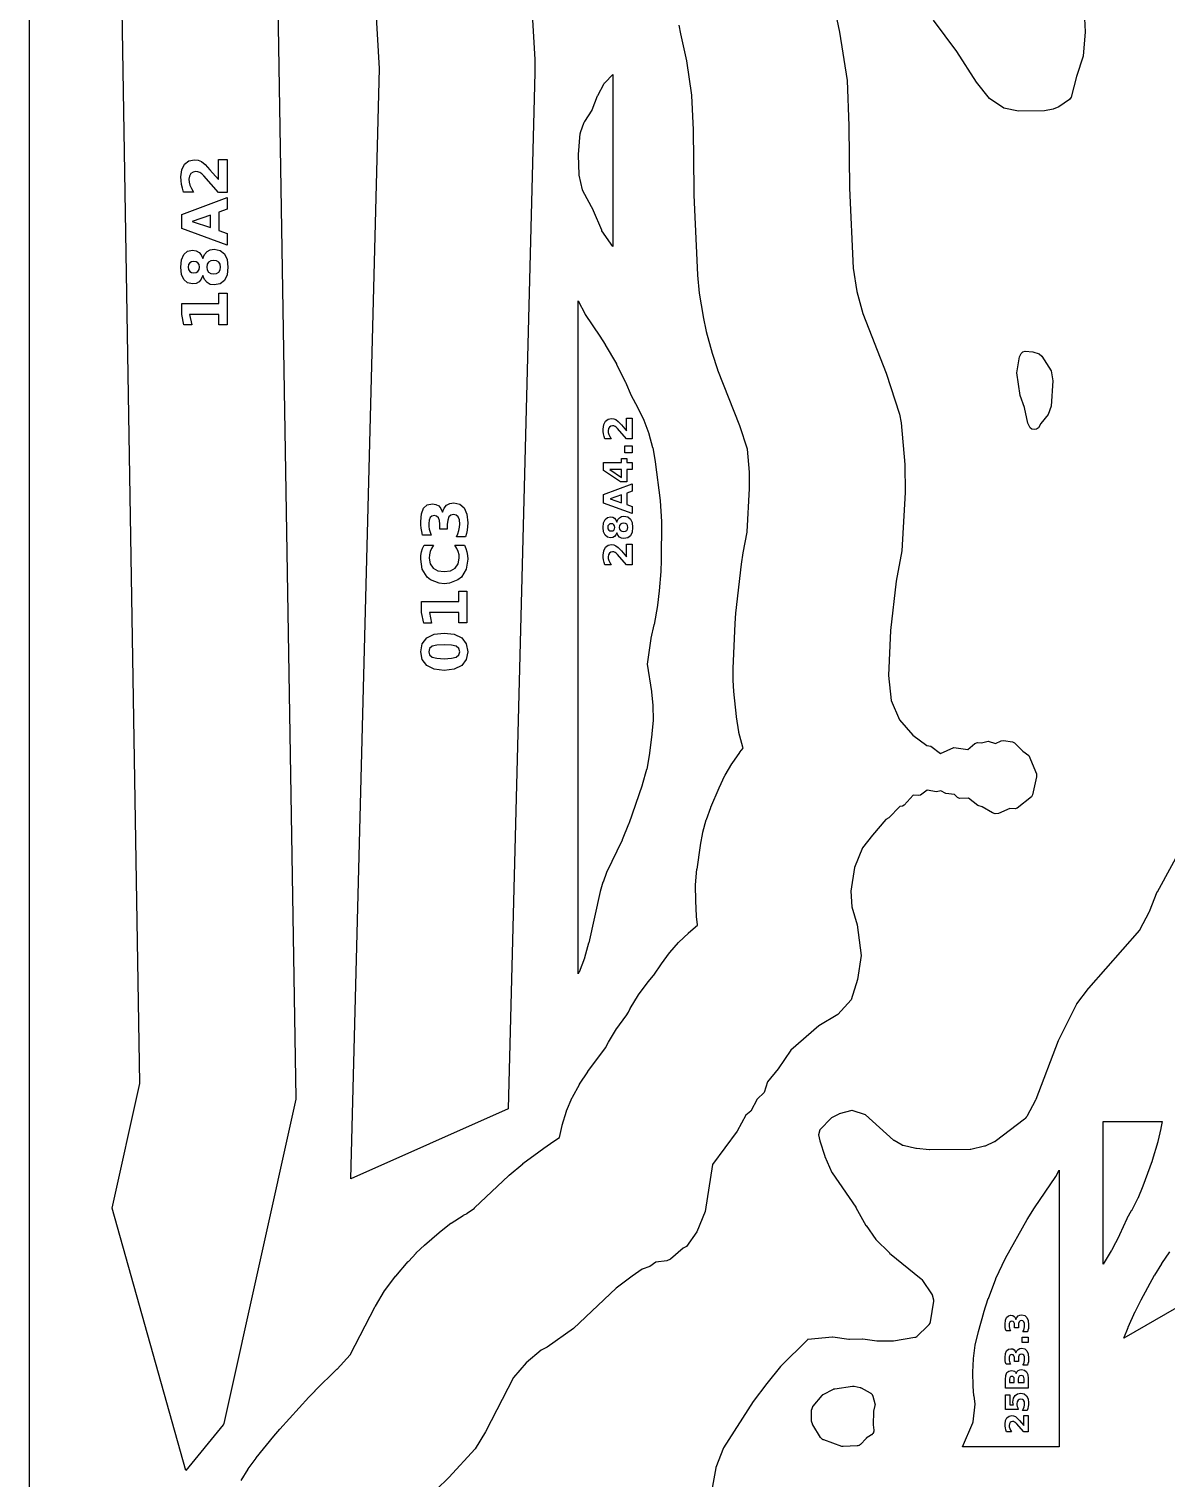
# Model space of a CAD drawing. Header units: millimetres. Extents: x 0 to 841, y 0 to 594.
# Drawn here: x 0 to 146.3, y 116 to 302.4 of the extents above; entities that cross this region are included whole.
import ezdxf

# ---------------------------------------------------------------- set-up
doc = ezdxf.new("R2010")
doc.units = ezdxf.units.MM
for name, color, linetype in [('CUT', 1, 'Continuous'), ('ENGRAVE', 5, 'Continuous'), ('SHEET_EDGE_DO_NOT_CUT', 8, 'Continuous')]:
    doc.layers.add(name, color=color, linetype=linetype)

msp = doc.modelspace()

# ---------------------------------------------------------------- linework, layer by layer
at = {"layer": 'CUT'}
for points in [[(34.31, 164.94), (34.3, 164.88), (34.3, 164.82), (25.05, 123.12), (25.04, 123.07), (25.02, 123.03), (25, 122.99), (24.98, 122.95), (24.95, 122.91), (20.17, 117.07), (10.71, 150.77), (14.27, 166.81), (14.27, 166.82), (14.27, 166.84), (10.71, 382.98), (30.62, 388.57), (34.31, 164.94)], [(45.05, 297.32), (45.05, 297.34), (41.37, 360.75), (64.42, 308.78), (65.02, 298.5), (65.02, 298.48), (65.05, 296.83), (65.05, 296.81), (61.6, 163.56), (41.37, 154.58), (45.05, 297.32)], [(73.67, 276.45), (73.65, 276.5), (73.63, 276.54), (72.57, 279.03), (72.56, 279.05), (71.21, 281.6), (71.2, 281.64), (71.18, 281.68), (71.17, 281.73), (70.75, 283.61), (70.74, 283.66), (70.74, 283.7), (70.63, 286.18), (70.63, 286.25), (70.88, 288.96), (70.89, 289), (70.9, 289.05), (70.91, 289.09), (71.4, 290.42), (71.43, 290.47), (71.45, 290.52), (72.4, 291.97), (72.41, 291.99), (72.41, 292), (73.1, 293.81), (73.13, 293.87), (73.96, 295.39), (73.98, 295.43), (74.01, 295.47), (74.04, 295.5), (75.05, 296.55), (75.05, 274.45), (73.67, 276.45)], [(71.49, 265.72), (71.51, 265.69), (73.38, 262.92), (73.39, 262.91), (74.07, 261.82), (74.08, 261.8), (75.52, 259.34), (75.54, 259.31), (76.67, 257.04), (76.69, 257.01), (77.41, 255.3), (77.42, 255.28), (78.23, 253.79), (78.24, 253.77), (79.04, 252.13), (79.05, 252.09), (79.69, 250.4), (79.7, 250.36), (80.18, 248.61), (80.19, 248.57), (80.5, 246.78), (80.51, 246.76), (81.15, 241.76), (81.15, 241.73), (81.31, 239.09), (81.32, 239.05), (81.28, 234.12), (81.28, 234.1), (81.22, 232.67), (81.22, 232.65), (81.03, 230.17), (81.02, 230.15), (80.79, 228.31), (80.79, 228.29), (80.36, 225.82), (80.35, 225.79), (79.94, 224.06), (79.94, 224.04), (79.49, 220.75), (79.49, 220.74), (79.49, 220.73), (80.03, 217.22), (80.03, 217.19), (80.21, 215.41), (80.22, 215.37), (80.24, 213.59), (80.24, 213.54), (80.1, 211.76), (80.1, 211.74), (79.79, 209.28), (79.79, 209.25), (79.43, 207.23), (79.41, 207.18), (78.84, 205.2), (78.83, 205.17), (77.11, 200.2), (77.1, 200.17), (76.26, 198.14), (76.25, 198.11), (74.27, 193.95), (74.26, 193.93), (73.81, 192.72), (73.8, 192.71), (73.43, 191.52), (73.43, 191.5), (71.96, 184.89), (71.95, 184.87), (71.44, 182.99), (71.42, 182.95), (70.72, 181.13), (70.71, 181.11), (70.62, 180.91), (70.62, 267.45), (71.49, 265.72)], [(145.54, 161.06), (145.53, 161.04), (145.15, 159.34), (145.14, 159.31), (144.43, 156.91), (144.42, 156.88), (143.23, 153.63), (143.22, 153.61), (142.56, 152.02), (142.54, 151.98), (141.74, 150.46), (141.73, 150.44), (141.15, 149.44), (141.14, 149.42), (140.21, 147.35), (140.19, 147.32), (139.17, 145.34), (139.15, 145.32), (138.12, 143.58), (138.12, 161.95), (145.71, 161.95), (145.54, 161.06)], [(121.37, 123.2), (121.37, 123.21), (121.37, 123.22), (121.38, 123.28), (121.38, 123.31), (121.65, 125.58), (121.66, 125.59), (121.65, 125.6), (121.51, 126.65), (121.5, 126.67), (121.4, 127.92), (121.4, 127.95), (121.34, 129.67), (121.34, 129.72), (121.42, 131.43), (121.43, 131.47), (121.67, 133.17), (121.67, 133.22), (122.06, 134.9), (122.07, 134.92), (122.75, 137.38), (122.76, 137.4), (123.34, 139.17), (123.35, 139.19), (124.31, 141.71), (124.32, 141.74), (125.54, 144.35), (125.56, 144.38), (128.33, 149.32), (128.34, 149.33), (129.26, 150.81), (129.27, 150.83), (132.01, 154.85), (132.03, 154.88), (132.45, 155.69), (132.45, 120.12), (120.02, 120.12), (121.37, 123.2)], [(100.64, 123.31), (100.63, 123.36), (100.63, 123.41), (100.63, 124.77), (100.63, 124.82), (100.63, 124.87), (100.65, 124.92), (100.72, 125.17), (100.74, 125.22), (100.76, 125.26), (100.79, 125.31), (100.82, 125.35), (101.97, 126.72), (102.01, 126.76), (102.04, 126.79), (102.08, 126.82), (102.13, 126.85), (103.43, 127.52), (103.48, 127.54), (103.53, 127.56), (103.59, 127.57), (105.9, 127.92), (105.95, 127.92), (106, 127.92), (106.04, 127.92), (106.09, 127.91), (106.86, 127.72), (106.9, 127.71), (106.94, 127.7), (106.98, 127.68), (108.14, 127.05), (108.18, 127.03), (108.21, 127), (108.24, 126.98), (108.27, 126.95), (108.39, 126.82), (108.41, 126.79), (108.44, 126.75), (108.46, 126.71), (108.48, 126.67), (108.49, 126.62), (108.76, 125.66), (108.77, 125.61), (108.78, 125.56), (108.78, 125.51), (108.77, 125.46), (108.77, 125.41), (108.6, 124.67), (108.59, 124.66), (108.59, 124.65), (108.55, 122.95), (108.55, 122.92), (108.63, 122.25), (108.63, 122.19), (108.63, 122.14), (108.62, 122.09), (108.6, 122.04), (108.59, 121.99), (108.56, 121.95), (108.48, 121.81), (108.46, 121.77), (108.43, 121.73), (108.4, 121.7), (108.36, 121.66), (108.32, 121.64), (107.64, 121.2), (107.64, 121.19), (107.63, 121.19), (106.91, 120.41), (106.88, 120.38), (106.84, 120.35), (106.8, 120.33), (106.76, 120.31), (106.72, 120.29), (106.68, 120.27), (106.57, 120.25), (106.52, 120.23), (106.47, 120.23), (104.69, 120.13), (104.64, 120.13), (104.6, 120.13), (104.55, 120.14), (104.5, 120.15), (102.18, 120.98), (102.13, 121), (102.08, 121.03), (102.04, 121.06), (101.89, 121.18), (101.85, 121.22), (101.81, 121.26), (101.78, 121.3), (100.77, 122.93), (100.75, 122.96), (100.73, 123), (100.72, 123.04), (100.65, 123.26), (100.64, 123.31)]]:
    msp.add_lwpolyline(points, close=True, dxfattribs=at)
for points in [[(27.28, 115.78), (28.17, 117.23), (28.19, 117.27), (29.21, 118.65), (29.22, 118.67), (31.47, 121.46), (31.48, 121.47), (32.24, 122.37), (32.25, 122.38), (35.98, 126.49), (35.99, 126.5), (36.78, 127.32), (36.79, 127.33), (39.6, 130.09), (39.61, 130.1), (41.29, 131.93), (41.3, 131.94), (41.31, 131.95), (44.52, 138.16), (44.53, 138.19), (45.7, 140.16), (45.74, 140.21), (47.13, 142.03), (47.15, 142.06), (48.76, 143.94), (48.78, 143.95), (49.76, 145.02), (49.79, 145.04), (50.86, 146.03), (50.87, 146.05), (52.75, 147.67), (52.77, 147.69), (54.24, 148.84), (54.28, 148.86), (55.84, 149.86), (55.88, 149.89), (56.32, 150.11), (56.35, 150.13), (57.28, 150.78), (57.3, 150.81), (61.71, 155), (61.73, 155.02), (63.48, 156.5), (63.5, 156.52), (65.53, 158.04), (65.54, 158.05), (66.18, 158.51), (66.18, 158.51), (67.47, 159.4), (67.49, 159.41), (68.2, 159.86), (68.21, 159.87), (68.22, 159.88), (68.53, 161.41), (68.55, 161.45), (69.1, 163.24), (69.12, 163.29), (69.85, 165.02), (69.87, 165.06), (70.76, 166.71), (70.78, 166.75), (71.83, 168.32), (71.85, 168.34), (74.11, 171.4), (74.12, 171.4), (74.12, 171.41), (74.5, 172.12), (74.51, 172.15), (75.54, 173.85), (75.57, 173.89), (76.75, 175.49), (76.77, 175.51), (77.07, 176.01), (77.1, 176.05), (77.13, 176.09), (77.13, 176.1), (77.14, 176.11), (77.28, 176.42), (77.31, 176.46), (78.35, 178.2), (78.38, 178.24), (79.61, 179.87), (79.62, 179.89), (80.31, 180.71), (80.33, 180.73), (81.32, 182.21), (81.33, 182.22), (82.35, 183.61), (82.38, 183.65), (83.51, 184.94), (83.54, 184.97), (84.8, 186.16), (84.81, 186.17), (85.97, 187.18), (85.97, 187.19), (85.97, 187.2), (85.84, 188.29), (85.84, 188.32), (85.72, 190.29), (85.72, 190.31), (85.7, 192.32), (85.7, 192.37), (85.88, 194.36), (85.89, 194.39), (86.32, 197.43), (86.33, 197.46), (86.63, 199.09), (86.64, 199.13), (87.08, 200.72), (87.1, 200.76), (87.67, 202.32), (87.68, 202.34), (88.72, 204.82), (88.73, 204.84), (89.47, 206.41), (89.49, 206.45), (90.37, 207.94), (90.39, 207.98), (91.4, 209.4), (91.41, 209.42), (91.82, 209.93), (91.82, 209.94), (91.82, 209.95), (91.79, 210.02), (91.78, 210.07), (91.28, 211.97), (91.27, 212.02), (90.97, 213.98), (90.96, 214.01), (90.63, 217.21), (90.63, 217.23), (90.53, 218.67), (90.53, 218.71), (90.54, 220.16), (90.54, 220.18), (90.8, 225.95), (90.8, 225.96), (90.9, 227.28), (90.9, 227.29), (91.6, 233.59), (91.61, 233.61), (91.82, 235.04), (91.82, 235.06), (92.32, 237.72), (92.32, 237.75), (92.65, 243.32), (92.65, 243.33), (92.63, 245.42), (92.63, 245.44), (92.37, 248.37), (92.37, 248.39), (92.36, 248.4), (91.38, 251.38), (91.38, 251.4), (88.58, 258.54), (88.57, 258.57), (87.88, 260.68), (87.87, 260.7), (87.13, 263.48), (87.13, 263.5), (86.72, 265.41), (86.71, 265.43), (86.23, 268.42), (86.22, 268.45), (85.98, 270.77), (85.98, 270.8), (85.53, 281.03), (85.53, 281.04), (85.51, 281.69), (85.51, 281.7), (85.42, 289.43), (85.42, 289.44), (85.24, 293.85), (85.24, 293.88), (84.56, 298.32), (84.56, 298.33), (83.8, 301.77), (83.8, 301.78), (83.59, 302.89)], [(148.74, 198.19), (145.04, 191.43), (145.03, 191.41), (144.01, 188.87), (143.99, 188.82), (142.84, 186.62), (142.81, 186.57), (142.77, 186.52), (136.21, 179.06), (136.2, 179.05), (134.67, 177.06), (134.66, 177.05), (134.66, 177.04), (132.34, 172.31), (132.33, 172.29), (129.44, 164.75), (129.42, 164.69), (128.28, 162.57), (128.25, 162.52), (128.22, 162.48), (128.09, 162.32), (128.05, 162.28), (128.01, 162.25), (124.21, 159.35), (124.16, 159.32), (124.11, 159.3), (122.95, 158.78), (122.91, 158.76), (122.86, 158.75), (121.11, 158.34), (121.06, 158.33), (121, 158.32), (115.83, 158.31), (115.79, 158.31), (114.11, 158.45), (114.04, 158.46), (112.41, 158.83), (112.36, 158.85), (112.32, 158.86), (112.28, 158.89), (111.25, 159.47), (111.2, 159.5), (111.16, 159.53), (107.57, 162.79), (107.56, 162.8), (107.55, 162.81), (105.84, 163.33), (105.83, 163.33), (105.81, 163.33), (104.16, 162.9), (104.15, 162.9), (104.14, 162.89), (103.2, 162.42), (103.19, 162.41), (103.18, 162.4), (101.69, 160.88), (101.68, 160.87), (101.68, 160.86), (101.52, 160.23), (101.51, 160.22), (101.52, 160.2), (101.69, 159.46), (101.7, 159.44), (102.33, 157.48), (102.34, 157.45), (103.24, 155.37), (103.24, 155.36), (103.25, 155.35), (106.31, 150.92), (106.33, 150.88), (107.61, 148.58), (107.63, 148.56), (108.86, 146.77), (108.87, 146.76), (108.88, 146.75), (110.63, 145.04), (110.65, 145.02), (114.71, 141.71), (114.75, 141.68), (114.78, 141.64), (114.81, 141.6), (116.11, 139.64), (116.13, 139.6), (116.15, 139.56), (116.17, 139.51), (116.18, 139.47), (116.28, 139.01), (116.29, 138.96), (116.29, 138.92), (116.29, 138.87), (116.28, 138.83), (115.88, 136.19), (115.87, 136.15), (115.86, 136.1), (115.84, 136.06), (115.82, 136.02), (115.71, 135.83), (115.69, 135.79), (115.66, 135.75), (115.63, 135.72), (114.17, 134.27), (114.13, 134.24), (114.09, 134.21), (114.05, 134.19), (114, 134.16), (113.95, 134.15), (113.9, 134.14), (111.14, 133.68), (111.1, 133.67), (111.05, 133.67), (109.04, 133.7), (108.99, 133.7), (107.19, 133.93), (107.16, 133.93), (105.48, 133.9), (105.44, 133.9), (105.4, 133.91), (103.36, 134.21), (103.34, 134.21), (103.33, 134.21), (100.12, 133.89), (100.1, 133.89), (100.1, 133.88), (96.65, 130.46), (96.63, 130.44), (94.88, 128.26), (94.87, 128.26), (93.13, 125.95), (93.11, 125.93), (89.3, 119.98), (89.3, 119.97), (89.29, 119.96), (88.29, 117.45), (88.29, 117.43), (88.29, 117.42), (87.72, 114.1)], [(185.34, 159.73), (140.76, 134.06), (141.32, 135.46), (141.32, 135.48), (142.24, 137.51), (142.25, 137.53), (142.98, 139), (142.99, 139.02), (144.73, 142.16), (144.74, 142.18), (145.64, 143.65), (145.66, 143.67), (146.68, 145.19)]]:
    msp.add_lwpolyline(points, dxfattribs=at)
at = {"layer": 'ENGRAVE'}
for points in [[(135.25, 313.25), (135.79, 302.06), (135.55, 298.91), (134.68, 296.28), (134.01, 293.65), (133.8, 293.34), (132.42, 292.38), (131.7, 292.1), (130.58, 291.89), (127.21, 291.85), (125.35, 292.24), (123.5, 293.47), (121.81, 295.57), (119.3, 299.52), (116.28, 303.56)], [(103.34, 306.06), (104.23, 301.98), (105.18, 295.8), (105.42, 289.96), (105.51, 281.92), (105.96, 271.66), (106.45, 268.65), (107.2, 265.84), (110.21, 258.16), (111.94, 252.88), (112.14, 251.77), (112.62, 246.41), (112.65, 242.82), (112.21, 235.3), (111.48, 231.39), (110.78, 225.07), (110.52, 219.29), (110.86, 216.06), (111.93, 213.58), (113.62, 211.62), (115.42, 210.28), (115.95, 210.18), (117.19, 209.25), (118.93, 210.02), (120.72, 209.77), (121.62, 210.54), (121.94, 210.67), (122.48, 210.63), (123.34, 210.85), (124.25, 210.54), (125, 210.89), (125.29, 210.94), (126.47, 210.75), (126.72, 210.64), (127.8, 209.55), (128.56, 209), (129.53, 206.62), (129.54, 206.25), (129.03, 203.95), (128.91, 203.68), (127.07, 202.23), (126.78, 202.15), (126.09, 202.17), (124.65, 201.53), (124.21, 201.49), (123.89, 201.6), (122.55, 202.41), (121.98, 202.57), (120.78, 203.5), (119.62, 203.48), (119.36, 203.61), (119, 203.98), (117.88, 204.1), (117.23, 204.45), (116.67, 204.32), (115.46, 204.55), (114.63, 203.9), (114.34, 203.84), (113.7, 203.89), (112.54, 202.59), (112.29, 202.46), (111.95, 202.43), (110.56, 200.98), (110.18, 200.75), (108.45, 198.73), (107.17, 197.1), (106.12, 194.6), (105.68, 191.53), (105.8, 189.53), (106.5, 187.21), (106.98, 183.26), (106.53, 180.17), (105.73, 177.58), (103.99, 175.7), (101.57, 174.25), (97.94, 171.09), (96.34, 168.69), (94.94, 167.02), (94.54, 165.65), (93.63, 164.8), (92.83, 163.27), (92.16, 162.74), (91.07, 160.69), (87.9, 156.41), (86.94, 150.34), (85.88, 147.75), (84.52, 145.87), (84.11, 145.66), (82.46, 144.24), (82.02, 144.03), (80.61, 143.84), (79.82, 143.27), (78.85, 142.95), (77.55, 142.06), (75.51, 140.52), (70.02, 135.3), (66.62, 132.9), (65.83, 132.54), (63.93, 130.9), (62.3, 129), (58.71, 122.05), (57.35, 119.84), (53.97, 116.17), (50.8, 113.06)], [(129.06, 260.88), (129.9, 260.62), (130.23, 260.34), (131.42, 258.47), (131.64, 257.16), (131.42, 253.92), (131.03, 252.85), (130.08, 251.69), (129.79, 251.11), (129.54, 250.94), (129.25, 250.89), (128.95, 250.95), (128.71, 251.12), (128.41, 251.73), (127.99, 253.74), (127.43, 255.28), (127.01, 258.19), (127.36, 260.26), (127.57, 260.7), (127.8, 260.88), (128.08, 260.97), (129.06, 260.88)]]:
    msp.add_lwpolyline(points, dxfattribs=at)
for points in [[(24.36, 283.07), (24.36, 285.64), (25.46, 285.64), (25.46, 281.4), (24.36, 281.4), (22.48, 283.53), (22.22, 283.78), (21.97, 283.95), (21.72, 284.05), (21.46, 284.09), (21.09, 284.02), (20.8, 283.81), (20.62, 283.49), (20.55, 283.08), (20.59, 282.71), (20.7, 282.31), (20.89, 281.88), (21.15, 281.42), (19.87, 281.42), (19.72, 281.92), (19.61, 282.42), (19.55, 282.91), (19.53, 283.39), (19.64, 284.32), (19.99, 285.02), (20.54, 285.45), (21.27, 285.6), (21.73, 285.54), (22.16, 285.35), (22.64, 284.97), (23.26, 284.32), (24.36, 283.07)], [(24.4, 278.85), (24.4, 276.5), (25.46, 276.13), (25.46, 274.61), (19.63, 276.77), (19.63, 278.57), (25.46, 280.73), (25.46, 279.22), (24.4, 278.85)], [(23.32, 276.87), (23.32, 278.47), (21, 277.67), (23.32, 276.87)], [(22.36, 270.7), (22.15, 270.23), (21.87, 269.9), (21.49, 269.69), (21.04, 269.63), (20.39, 269.76), (19.91, 270.18), (19.62, 270.86), (19.53, 271.79), (19.62, 272.73), (19.91, 273.4), (20.38, 273.82), (21.04, 273.95), (21.49, 273.89), (21.87, 273.68), (22.15, 273.35), (22.36, 272.88), (22.57, 273.4), (22.89, 273.78), (23.31, 274), (23.82, 274.08), (24.58, 273.94), (25.13, 273.5), (25.47, 272.79), (25.58, 271.79), (25.47, 270.8), (25.13, 270.08), (24.58, 269.64), (23.82, 269.5), (23.31, 269.57), (22.89, 269.8), (22.57, 270.18), (22.36, 270.7)], [(21.19, 271.05), (21.5, 271.1), (21.72, 271.24), (21.87, 271.48), (21.91, 271.79), (21.87, 272.11), (21.72, 272.34), (21.5, 272.48), (21.19, 272.53), (20.88, 272.48), (20.66, 272.34), (20.52, 272.11), (20.47, 271.79), (20.52, 271.48), (20.66, 271.24), (20.88, 271.1), (21.19, 271.05)], [(22.85, 271.79), (22.91, 271.42), (23.08, 271.15), (23.36, 270.98), (23.74, 270.92), (24.12, 270.98), (24.4, 271.15), (24.57, 271.42), (24.63, 271.79), (24.57, 272.16), (24.4, 272.44), (24.12, 272.6), (23.74, 272.66), (23.36, 272.6), (23.08, 272.44), (22.91, 272.16), (22.85, 271.79)], [(24.42, 264.38), (24.42, 265.71), (20.65, 265.71), (20.94, 264.35), (19.91, 264.35), (19.63, 265.7), (19.63, 267.13), (24.42, 267.13), (24.42, 268.46), (25.46, 268.46), (25.46, 264.38), (24.42, 264.38)], [(76.84, 250.75), (76.84, 252.36), (77.53, 252.36), (77.53, 249.71), (76.84, 249.71), (75.66, 251.04), (75.5, 251.19), (75.35, 251.3), (75.19, 251.37), (75.03, 251.39), (74.8, 251.34), (74.62, 251.22), (74.5, 251.02), (74.46, 250.76), (74.48, 250.53), (74.55, 250.28), (74.67, 250.01), (74.83, 249.72), (74.03, 249.72), (73.94, 250.03), (73.87, 250.35), (73.83, 250.65), (73.82, 250.95), (73.89, 251.54), (74.11, 251.97), (74.45, 252.24), (74.91, 252.33), (75.2, 252.29), (75.47, 252.18), (75.77, 251.94), (76.16, 251.53), (76.84, 250.75)], [(76.59, 247.92), (76.59, 248.8), (77.53, 248.8), (77.53, 247.92), (76.59, 247.92)], [(73.88, 245.62), (73.88, 246.66), (76.18, 246.66), (76.18, 247.18), (76.87, 247.18), (76.87, 246.66), (77.53, 246.66), (77.53, 245.78), (76.87, 245.78), (76.87, 244.16), (76.06, 244.16), (73.88, 245.62)], [(74.66, 245.78), (76.18, 244.75), (76.18, 245.78), (74.66, 245.78)], [(76.87, 242.74), (76.87, 241.27), (77.53, 241.03), (77.53, 240.09), (73.88, 241.44), (73.88, 242.56), (77.53, 243.91), (77.53, 242.97), (76.87, 242.74)], [(76.19, 241.5), (76.19, 242.5), (74.74, 242), (76.19, 241.5)], [(53.15, 240.28), (53.36, 240.8), (53.68, 241.18), (54.11, 241.41), (54.64, 241.49), (55.41, 241.32), (55.96, 240.82), (56.3, 240.01), (56.41, 238.89), (56.4, 238.44), (56.34, 237.98), (56.25, 237.54), (56.12, 237.09), (54.96, 237.09), (55.15, 237.51), (55.28, 237.93), (55.36, 238.34), (55.39, 238.75), (55.34, 239.28), (55.18, 239.66), (54.93, 239.9), (54.59, 239.98), (54.24, 239.9), (53.98, 239.66), (53.83, 239.25), (53.78, 238.69), (53.78, 238.09), (52.81, 238.09), (52.81, 238.72), (52.77, 239.22), (52.63, 239.57), (52.41, 239.78), (52.09, 239.85), (51.8, 239.78), (51.57, 239.58), (51.44, 239.25), (51.39, 238.81), (51.41, 238.45), (51.47, 238.08), (51.57, 237.71), (51.71, 237.34), (50.61, 237.34), (50.5, 237.79), (50.42, 238.22), (50.38, 238.66), (50.36, 239.08), (50.46, 240.08), (50.74, 240.78), (51.2, 241.21), (51.86, 241.35), (52.32, 241.28), (52.7, 241.08), (52.97, 240.75), (53.15, 240.28)], [(75.59, 237.64), (75.46, 237.35), (75.28, 237.14), (75.05, 237.01), (74.76, 236.97), (74.36, 237.06), (74.06, 237.32), (73.88, 237.74), (73.82, 238.33), (73.88, 238.91), (74.06, 239.33), (74.36, 239.59), (74.76, 239.68), (75.05, 239.63), (75.28, 239.51), (75.46, 239.3), (75.59, 239.01), (75.72, 239.33), (75.92, 239.57), (76.18, 239.71), (76.5, 239.75), (76.98, 239.66), (77.32, 239.39), (77.53, 238.95), (77.6, 238.33), (77.53, 237.7), (77.32, 237.25), (76.98, 236.98), (76.5, 236.89), (76.18, 236.94), (75.92, 237.08), (75.72, 237.32), (75.59, 237.64)], [(74.86, 237.86), (75.05, 237.89), (75.19, 237.98), (75.28, 238.13), (75.31, 238.33), (75.28, 238.52), (75.19, 238.67), (75.05, 238.76), (74.86, 238.79), (74.67, 238.76), (74.53, 238.67), (74.44, 238.52), (74.41, 238.33), (74.44, 238.13), (74.53, 237.98), (74.67, 237.89), (74.86, 237.86)], [(75.9, 238.33), (75.93, 238.09), (76.04, 237.92), (76.22, 237.82), (76.46, 237.78), (76.69, 237.82), (76.87, 237.92), (76.97, 238.09), (77.01, 238.33), (76.97, 238.56), (76.87, 238.73), (76.69, 238.83), (76.46, 238.87), (76.22, 238.83), (76.04, 238.73), (75.93, 238.56), (75.9, 238.33)], [(55.98, 236.05), (56.17, 235.62), (56.3, 235.18), (56.39, 234.72), (56.41, 234.24), (56.21, 232.94), (55.6, 231.94), (55.15, 231.56), (54.05, 231.14), (53.39, 231.08), (52.73, 231.14), (51.62, 231.56), (51.18, 231.94), (50.57, 232.94), (50.36, 234.24), (50.39, 234.72), (50.47, 235.18), (50.61, 235.62), (50.8, 236.05), (52, 236.05), (51.76, 235.63), (51.58, 235.22), (51.49, 234.8), (51.45, 234.37), (51.58, 233.65), (51.97, 233.1), (52.58, 232.75), (53.39, 232.64), (54.2, 232.75), (54.81, 233.1), (55.19, 233.65), (55.32, 234.37), (55.29, 234.8), (55.19, 235.22), (55.02, 235.63), (54.77, 236.05), (55.98, 236.05)], [(76.84, 234.55), (76.84, 236.15), (77.53, 236.15), (77.53, 233.5), (76.84, 233.5), (75.66, 234.83), (75.5, 234.99), (75.35, 235.1), (75.19, 235.16), (75.03, 235.18), (74.8, 235.14), (74.62, 235.01), (74.5, 234.81), (74.46, 234.55), (74.48, 234.32), (74.55, 234.07), (74.67, 233.8), (74.83, 233.51), (74.03, 233.51), (73.94, 233.83), (73.87, 234.14), (73.83, 234.45), (73.82, 234.75), (73.89, 235.33), (74.11, 235.77), (74.45, 236.04), (74.91, 236.13), (75.2, 236.09), (75.47, 235.97), (75.77, 235.74), (76.16, 235.33), (76.84, 234.55)], [(55.26, 226.06), (55.26, 227.39), (51.49, 227.39), (51.77, 226.02), (50.75, 226.02), (50.47, 227.38), (50.47, 228.81), (55.26, 228.81), (55.26, 230.14), (56.3, 230.14), (56.3, 226.06), (55.26, 226.06)], [(53.39, 224.74), (54.67, 224.58), (55.63, 224.11), (56.22, 223.36), (56.41, 222.34), (56.22, 221.32), (55.63, 220.56), (54.67, 220.09), (53.39, 219.94), (52.1, 220.09), (51.15, 220.56), (50.56, 221.32), (50.36, 222.34), (50.56, 223.36), (51.15, 224.11), (52.1, 224.58), (53.39, 224.74)], [(53.38, 223.23), (52.45, 223.18), (51.84, 223.03), (51.5, 222.75), (51.39, 222.34), (51.5, 221.92), (51.84, 221.65), (52.45, 221.49), (53.38, 221.44), (54.32, 221.49), (54.94, 221.65), (55.28, 221.92), (55.39, 222.34), (55.28, 222.75), (54.94, 223.03), (54.32, 223.18), (53.38, 223.23)], [(126.9, 136.48), (127, 136.74), (127.16, 136.93), (127.38, 137.05), (127.64, 137.08), (128.02, 137), (128.3, 136.75), (128.47, 136.34), (128.53, 135.78), (128.52, 135.56), (128.49, 135.33), (128.44, 135.11), (128.38, 134.89), (127.8, 134.89), (127.89, 135.1), (127.96, 135.3), (128, 135.51), (128.01, 135.71), (127.99, 135.98), (127.91, 136.17), (127.79, 136.29), (127.61, 136.33), (127.44, 136.29), (127.31, 136.17), (127.24, 135.97), (127.21, 135.69), (127.21, 135.39), (126.73, 135.39), (126.73, 135.7), (126.7, 135.95), (126.64, 136.12), (126.52, 136.23), (126.37, 136.26), (126.22, 136.23), (126.11, 136.13), (126.04, 135.97), (126.01, 135.75), (126.02, 135.56), (126.06, 135.38), (126.11, 135.2), (126.18, 135.01), (125.63, 135.01), (125.57, 135.23), (125.53, 135.45), (125.51, 135.67), (125.5, 135.88), (125.55, 136.38), (125.69, 136.73), (125.92, 136.94), (126.25, 137.01), (126.48, 136.98), (126.67, 136.88), (126.81, 136.71), (126.9, 136.48)], [(126.9, 132.18), (127, 132.44), (127.16, 132.63), (127.38, 132.74), (127.64, 132.78), (128.02, 132.7), (128.3, 132.45), (128.47, 132.04), (128.53, 131.48), (128.52, 131.26), (128.49, 131.03), (128.44, 130.81), (128.38, 130.58), (127.8, 130.58), (127.89, 130.79), (127.96, 131), (128, 131.21), (128.01, 131.41), (127.99, 131.68), (127.91, 131.87), (127.79, 131.99), (127.61, 132.03), (127.44, 131.99), (127.31, 131.87), (127.24, 131.66), (127.21, 131.38), (127.21, 131.08), (126.73, 131.08), (126.73, 131.4), (126.7, 131.65), (126.64, 131.82), (126.52, 131.93), (126.37, 131.96), (126.22, 131.93), (126.11, 131.83), (126.04, 131.66), (126.01, 131.44), (126.02, 131.26), (126.06, 131.08), (126.11, 130.89), (126.18, 130.71), (125.63, 130.71), (125.57, 130.93), (125.53, 131.15), (125.51, 131.37), (125.5, 131.58), (125.55, 132.08), (125.69, 132.43), (125.92, 132.64), (126.25, 132.71), (126.48, 132.68), (126.67, 132.58), (126.81, 132.41), (126.9, 132.18)], [(127.71, 133.51), (127.71, 134.21), (128.47, 134.21), (128.47, 133.51), (127.71, 133.51)], [(126.91, 129.53), (127.01, 129.74), (127.17, 129.9), (127.38, 130), (127.63, 130.03), (128, 129.96), (128.26, 129.75), (128.42, 129.39), (128.47, 128.88), (128.47, 127.63), (125.55, 127.63), (125.55, 128.76), (125.6, 129.29), (125.74, 129.64), (125.98, 129.85), (126.33, 129.92), (126.52, 129.89), (126.69, 129.82), (126.82, 129.69), (126.91, 129.53)], [(126.68, 128.8), (126.66, 128.96), (126.6, 129.07), (126.51, 129.14), (126.37, 129.16), (126.24, 129.14), (126.14, 129.07), (126.09, 128.96), (126.07, 128.8), (126.07, 128.39), (126.68, 128.39), (126.68, 128.8)], [(127.96, 128.83), (127.93, 129.03), (127.86, 129.17), (127.74, 129.25), (127.57, 129.28), (127.41, 129.25), (127.29, 129.17), (127.22, 129.03), (127.19, 128.83), (127.19, 128.39), (127.96, 128.39), (127.96, 128.83)], [(125.55, 124.91), (125.55, 126.78), (126.11, 126.78), (126.11, 125.51), (126.56, 125.51), (126.54, 125.59), (126.52, 125.68), (126.51, 125.77), (126.51, 125.86), (126.58, 126.34), (126.78, 126.69), (127.09, 126.91), (127.52, 126.99), (127.94, 126.91), (128.26, 126.66), (128.46, 126.28), (128.53, 125.77), (128.51, 125.52), (128.48, 125.28), (128.42, 125.03), (128.33, 124.79), (127.74, 124.79), (127.86, 125.02), (127.95, 125.24), (128, 125.45), (128.01, 125.65), (127.98, 125.89), (127.88, 126.08), (127.72, 126.2), (127.52, 126.24), (127.31, 126.2), (127.16, 126.08), (127.06, 125.89), (127.02, 125.65), (127.03, 125.48), (127.06, 125.3), (127.12, 125.11), (127.19, 124.91), (125.55, 124.91)], [(127.92, 122.85), (127.92, 124.14), (128.47, 124.14), (128.47, 122.02), (127.92, 122.02), (126.98, 123.08), (126.85, 123.21), (126.73, 123.29), (126.6, 123.34), (126.47, 123.36), (126.28, 123.33), (126.14, 123.22), (126.05, 123.06), (126.01, 122.86), (126.03, 122.67), (126.09, 122.47), (126.18, 122.26), (126.31, 122.03), (125.67, 122.03), (125.6, 122.28), (125.55, 122.53), (125.51, 122.77), (125.5, 123.01), (125.56, 123.48), (125.73, 123.83), (126.01, 124.04), (126.37, 124.12), (126.6, 124.09), (126.82, 123.99), (127.06, 123.8), (127.37, 123.48), (127.92, 122.85)]]:
    msp.add_lwpolyline(points, close=True, dxfattribs=at)
at = {"layer": 'SHEET_EDGE_DO_NOT_CUT'}
msp.add_lwpolyline([(0, 0), (841, 0), (841, 594), (0, 594)], close=True, dxfattribs=at)

doc.saveas('drawing.dxf')
